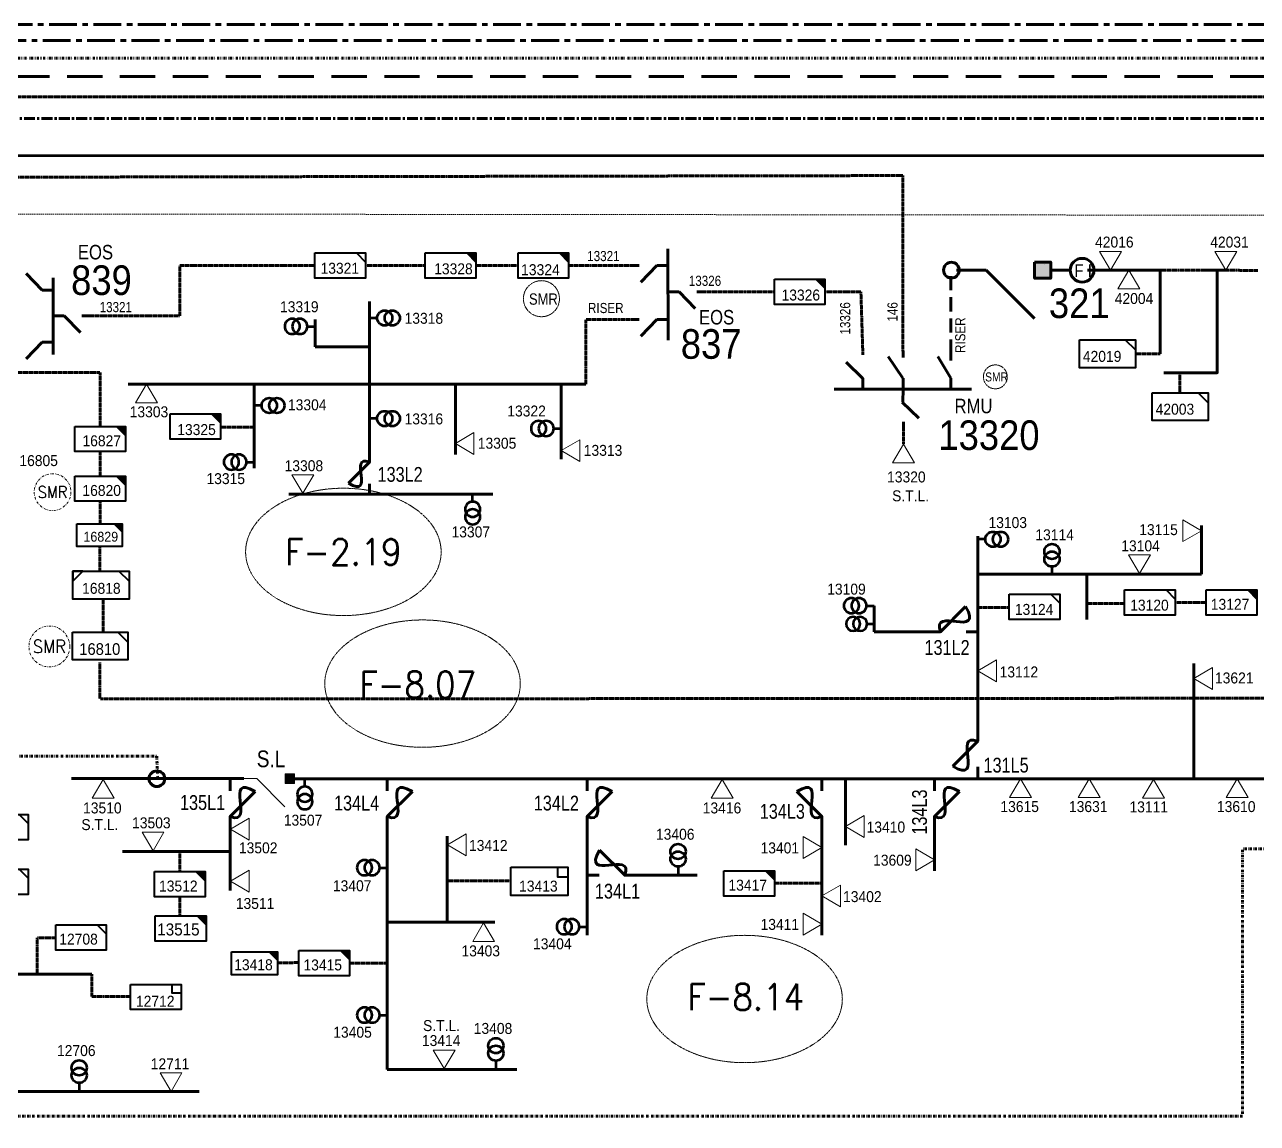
# Model space of a CAD drawing. Header units: metres. Extents: x 65984 to 144644, y -19036 to 23726.
# Drawn here: x 116215.8 to 116632.2, y 22020.5 to 22391.5 of the extents above; entities that cross this region are included whole.
import ezdxf
from ezdxf.enums import TextEntityAlignment as Align

# ---------------------------------------------------------------- set-up
doc = ezdxf.new("R2010")
doc.units = ezdxf.units.M
doc.header["$MEASUREMENT"] = 0
for name, pattern in [('( Center )', [2, 1.25, -0.25, 0.25, -0.25]), ('DGN Style 1', [0.6, 0, -0.6]), ('DGN Style 2', [0.023128, 0, -0.023128]), ('DGN Style 3', [0.013877, 0, -0.013877]), ('DGN Style 4', [1.6, 0.8, -0.4, 0, -0.4]), ('DGN Style 6', [1.9, 0.7, -0.4, 0, -0.4, 0, -0.4]), ('HIDDEN2', [2381.25, 1587.5, -793.75])]:
    doc.linetypes.add(name, pattern=pattern)
doc.layers.get('0').update_dxf_attribs({"color": 95, "lineweight": 40})
for name, color, linetype, lineweight in [('ABS', 7, 'Continuous', 40), ('ABS NUMBER', 112, 'Continuous', 30), ('d_eos', 111, 'Continuous', 40), ('d_eos no', 121, 'Continuous', 40), ('d_fco', 5, 'Continuous', 40), ('d_fco text', 95, 'Continuous', 40), ('d_grid line', 7, 'DGN Style 1', 0), ('d_oh branch', 94, 'Continuous', 40), ('d_switch', 95, 'Continuous', 40), ('d_tf', 1, 'Continuous', 40), ('d_tf no', 6, 'Continuous', 40), ('d_tf_200', 1, 'Continuous', 40), ('d_ug cable', 95, 'Continuous', 40), ('d_ug main line', 95, 'Continuous', 40), ('d_unit sub', 7, 'Continuous', 40), ('EARTH FAULT INDICATOR', 95, 'Continuous', 40), ('FDR  1  16', 234, 'Continuous', 40), ('fedr no', 95, 'Continuous', 40), ('Level 37', 7, 'Continuous', 0), ('O H MAIN FEEDER', 4, 'Continuous', 100)]:
    doc.layers.add(name, color=color, linetype=linetype, lineweight=lineweight)
doc.styles.add('Style-Andalus', font='andlso.ttf')
doc.styles.add('Style-Arial', font='arial.ttf')
doc.styles.add('Style-ENGINEERING', font='ENGINEERING.shx')
doc.styles.add('Style-msdefault', font='msdefault.shx')
doc.styles.add('Style-simplex', font='simplex.shx')
doc.styles.add('Style-STANDARD', font='STANDARD.shx')

# ---------------------------------------------------------------- blocks, each defined once
blk = doc.blocks.new('TF_8')
at = {"color": 0, "linetype": 'ByBlock', "lineweight": -2}
blk.add_line((6.3, 4.95), (9.9, 1.35), dxfattribs=at)
blk.add_3dface([(-10.1, 4.95), (9.9, 4.95), (9.9, -5.05), (-10.1, -5.05)], dxfattribs=at)
blk = doc.blocks.new('TF3')
at = {"color": 0, "linetype": 'ByBlock', "lineweight": -2}
for p, q in [((11.3, 9), (18.3, 9)), ((18.3, 9), (18.3, 2))]:
    blk.add_line(p, q, dxfattribs=at)
at = {"color": 0, "linetype": 'ByBlock', "lineweight": -2, "flags": 128}
blk.add_lwpolyline([(18.3, 2), (11.3, 2), (11.3, 9)], dxfattribs=at)
at = {"color": 0, "linetype": 'ByBlock', "lineweight": -2}
blk.add_3dface([(-21.7, 9), (18.3, 9), (18.3, -11), (-21.7, -11)], dxfattribs=at)
blk = doc.blocks.new('TFU_9')
at = {"layer": 'd_tf_200', "color": 1, "linetype": 'Continuous', "lineweight": 53}
blk.add_line((0, 10), (0, 0), dxfattribs=at)
for centre in [(0, 30), (0, 20)]:
    blk.add_circle(centre, 10, dxfattribs=at)
blk = doc.blocks.new('ABS2_1_1')
at = {"color": 0, "linetype": 'ByBlock', "lineweight": -2, "ltscale": 500}
for q in [(-29900, 43500), (0, 0)]:
    blk.add_line((0, 13600), q, dxfattribs=at)
at = {"color": 0, "linetype": 'ByBlock', "lineweight": -2, "ltscale": 500, "flags": 128}
for points in [[(5000, 43600), (-5000, 43600), (-5000, 53600), (5000, 53600)], [(3791, 49653), (3791, 49653), (3791, 49653)]]:
    blk.add_lwpolyline(points, close=True, dxfattribs=at)
at = {"color": 0, "linetype": 'ByBlock', "lineweight": -2, "ltscale": 500}
for points in [[(5000, 43600), (-5000, 43600), (5000, 53600), (-5000, 53600)], [(3791, 49653), (3791, 49653), (3791, 49653)]]:
    blk.add_solid(points, dxfattribs=at)
blk = doc.blocks.new('TFU_66')
at = {"layer": 'd_tf_200', "color": 80, "linetype": 'Continuous', "lineweight": 53}
blk.add_line((0, 10), (0, 0), dxfattribs=at)
for centre in [(0, 30), (0, 20)]:
    blk.add_circle(centre, 10, dxfattribs=at)
blk = doc.blocks.new('FUSE01')
at = {"color": 0, "linetype": 'ByBlock', "lineweight": -2}
blk.add_line((0, -17.15), (0, -22.55), dxfattribs=at)
at = {"color": 0, "linetype": 'ByBlock', "lineweight": -2, "flags": 128}
blk.add_lwpolyline([(0, 0.05), (0, -5.75), (-11.2, -16.95)], dxfattribs=at)
at = {"color": 0, "linetype": 'ByBlock', "lineweight": -2}
blk.add_open_spline([(-11.2, -16.95), (3.4, -25.35), (-11.6, -1.35), (0, -5.75)], degree=3, dxfattribs=at)
blk = doc.blocks.new('*U906')
at = {"layer": 'EARTH FAULT INDICATOR', "color": 2, "linetype": 'Continuous', "lineweight": 100}
blk.add_circle((0.02, 0.13), 4, dxfattribs=at)
at = {"layer": 'EARTH FAULT INDICATOR', "color": 2, "lineweight": 140, "style": 'Style-Andalus', "width": 0.9}
blk.add_text('F I', height=4.234, dxfattribs=at).set_placement((-2.61, 2.11), align=Align.TOP_LEFT)
blk = doc.blocks.new('exist.us-1000kva')
at = {"color": 0, "linetype": 'ByBlock', "lineweight": -2, "flags": 128}
blk.add_lwpolyline([(39.99, 12.92), (32.8, 20), (40, 20)], close=True, dxfattribs=at)
at = {"color": 0, "linetype": 'ByBlock', "lineweight": -2, "extrusion": (0, 0, -1)}
blk.add_solid([(-39.99, 12.92), (-32.8, 20), (-40, 20)], dxfattribs=at)
at = {"color": 0, "linetype": 'ByBlock', "lineweight": -2, "xscale": 2, "yscale": 2}
blk.add_blockref('TF_8', (20.2, 10.1), dxfattribs=at)
blk = doc.blocks.new('TFU_4')
at = {"layer": 'd_tf_200', "color": 140, "linetype": 'Continuous', "lineweight": 53}
blk.add_line((0, 10), (0, 0), dxfattribs=at)
for centre in [(0, 30), (0, 20)]:
    blk.add_circle(centre, 10, dxfattribs=at)
blk = doc.blocks.new('TRA1_368')
at = {"layer": 'd_tf', "color": 1, "linetype": 'Continuous', "lineweight": 0, "ltscale": 0.000215867, "flags": 128}
blk.add_lwpolyline([(10, -17), (0, 0), (-10, -17)], close=True, dxfattribs=at)
blk = doc.blocks.new('TRA1_367')
at = {"layer": 'd_tf', "color": 1, "linetype": 'Continuous', "lineweight": 0, "ltscale": 0.000215867, "xscale": 1.000046566207833, "yscale": 1.000046566207833, "zscale": 1.000046566207833, "rotation": 180}
blk.add_blockref('TRA1_368', (0, 0), dxfattribs=at)
blk = doc.blocks.new('TRA1_9')
at = {"layer": 'd_tf', "color": 80, "linetype": 'Continuous', "lineweight": 0, "ltscale": 0.000215867, "flags": 128}
blk.add_lwpolyline([(10.1, -17), (0.1, 0), (-9.9, -17)], close=True, dxfattribs=at)
blk = doc.blocks.new('TRA1_8')
at = {"layer": 'd_tf', "color": 80, "linetype": 'Continuous', "lineweight": 0, "ltscale": 0.000215867, "xscale": 1.000046566207833, "yscale": 1.000046566207833, "zscale": 1.000046566207833, "rotation": 180}
blk.add_blockref('TRA1_9', (0, 0), dxfattribs=at)
blk = doc.blocks.new('TRA1_423')
at = {"layer": 'd_tf', "color": 80, "linetype": 'Continuous', "lineweight": 0, "ltscale": 0.000215867, "flags": 128}
blk.add_lwpolyline([(10.1, -17), (0.1, 0), (-9.9, -17)], close=True, dxfattribs=at)
blk = doc.blocks.new('TRA1_422')
at = {"layer": 'd_tf', "color": 80, "linetype": 'Continuous', "lineweight": 0, "ltscale": 0.000215867, "xscale": 1.000046566207833, "yscale": 1.000046566207833, "zscale": 1.000046566207833, "rotation": 180}
blk.add_blockref('TRA1_423', (0, 0), dxfattribs=at)
blk = doc.blocks.new('*U1935')
at = {"layer": 'd_unit sub', "color": 80, "linetype": 'Continuous', "lineweight": 40, "flags": 128}
blk.add_lwpolyline([(20.01, 9.99), (20.01, 2.81), (12.81, 9.99)], close=True, dxfattribs=at)
at = {"layer": 'd_unit sub', "color": 80, "linetype": 'Continuous', "lineweight": 40, "xscale": 2, "yscale": 2, "zscale": 0.9051486841129174, "rotation": 359.9999999999999}
blk.add_blockref('TF_8', (0.21, 0.09), dxfattribs=at)
blk = doc.blocks.new('TRA1_668')
at = {"layer": 'd_tf', "color": 3, "linetype": 'Continuous', "lineweight": 0, "ltscale": 0.000215867, "flags": 128}
blk.add_lwpolyline([(10.1, -17), (0.1, 0), (-9.9, -17)], close=True, dxfattribs=at)
blk = doc.blocks.new('TRA1_667')
at = {"layer": 'd_tf', "color": 3, "linetype": 'Continuous', "lineweight": 0, "ltscale": 0.000215867, "xscale": 1.000046566207833, "yscale": 1.000046566207833, "zscale": 1.000046566207833, "rotation": 180}
blk.add_blockref('TRA1_668', (0, 0), dxfattribs=at)
blk = doc.blocks.new('*U2345')
at = {"layer": 'd_unit sub', "color": 251, "linetype": 'Continuous', "lineweight": 40, "flags": 128}
for points in [[(-9.48, 1.38), (-6.07, 4.73), (-9.48, 4.73)], [(9.49, 1.32), (6.02, 4.73), (9.5, 4.73)]]:
    blk.add_lwpolyline(points, close=True, dxfattribs=at)
at = {"layer": 'd_unit sub', "color": 251, "linetype": 'Continuous', "lineweight": 40, "xscale": 0.94866334575076, "yscale": 0.94866334575076, "zscale": 0.4267622666565712, "rotation": 359.9999999999999}
blk.add_blockref('TF_8', (0.1, 0.04), dxfattribs=at)
blk = doc.blocks.new('TRA1_5')
at = {"layer": 'd_tf', "color": 140, "linetype": 'Continuous', "lineweight": 0, "ltscale": 0.000215867, "flags": 128}
blk.add_lwpolyline([(10.1, -17), (0.1, 0), (-9.9, -17)], close=True, dxfattribs=at)
blk = doc.blocks.new('TRA1_4')
at = {"layer": 'd_tf', "color": 140, "linetype": 'Continuous', "lineweight": 0, "ltscale": 0.000215867, "xscale": 1.000046566207833, "yscale": 1.000046566207833, "zscale": 1.000046566207833, "rotation": 180}
blk.add_blockref('TRA1_5', (0, 0), dxfattribs=at)
blk = doc.blocks.new('TRA1_1023')
at = {"layer": 'd_tf', "color": 140, "linetype": 'Continuous', "lineweight": 0, "ltscale": 0.000215867, "flags": 128}
blk.add_lwpolyline([(10.1, -17), (0.1, 0), (-9.9, -17)], close=True, dxfattribs=at)
blk = doc.blocks.new('TRA1_1022')
at = {"layer": 'd_tf', "color": 140, "linetype": 'Continuous', "lineweight": 0, "ltscale": 0.000215867, "xscale": 1.000046566207833, "yscale": 1.000046566207833, "zscale": 1.000046566207833, "rotation": 180}
blk.add_blockref('TRA1_1023', (0, 0), dxfattribs=at)

msp = doc.modelspace()

# ---------------------------------------------------------------- linework, layer by layer
at = {"layer": 'd_eos', "color": 7, "linetype": 'Continuous', "lineweight": 211, "ltscale": 0.54966}
for p, q in [((116433.15, 22315.88), (116433.16, 22284.96)), ((116423.46, 22310.17), (116421.2, 22310.17)), ((116429.43, 22310.17), (116423.98, 22304.55)), ((116433.15, 22310.17), (116429.43, 22310.17)), ((116221.78, 22301.87), (116216.33, 22307.48)), ((116225.51, 22306.05), (116225.51, 22280.14)), ((116225.51, 22301.87), (116221.78, 22301.87)), ((116433.15, 22301.32), (116436.88, 22301.32)), ((116436.88, 22301.32), (116442.33, 22295.7)), ((116442.85, 22301.32), (116445.11, 22301.32)), ((116225.51, 22293.17), (116229.24, 22293.17)), ((116229.24, 22293.17), (116234.69, 22287.55)), ((116235.21, 22293.17), (116237.47, 22293.17)), ((116423.46, 22291.96), (116421.2, 22291.96)), ((116429.43, 22291.96), (116423.98, 22286.34)), ((116433.15, 22291.96), (116429.43, 22291.96)), ((116221.78, 22284.27), (116216.33, 22278.66)), ((116225.51, 22284.27), (116221.78, 22284.27)), ((116512.56, 22279.13), (116512.56, 22281.4)), ((116528.68, 22278.14), (116528.68, 22280.4)), ((116512.65, 22257.37), (116512.65, 22255.1))]:
    msp.add_line(p, q, dxfattribs=at)
at = {"layer": 'd_eos', "color": 2, "linetype": 'Continuous', "lineweight": 211, "ltscale": 0.54966}
for p, q in [((116498.97, 22272.07), (116493.35, 22277.52)), ((116512.46, 22272.19), (116507.56, 22279.52)), ((116528.68, 22272.17), (116524.25, 22279.5)), ((116498.98, 22268.44), (116498.98, 22272.11)), ((116512.55, 22268.45), (116512.55, 22272.11)), ((116528.68, 22268.44), (116528.68, 22272.17)), ((116489.31, 22268.44), (116535.67, 22268.44)), ((116512.55, 22268.44), (116512.5, 22264.17)), ((116512.25, 22264.09), (116517.86, 22258.65))]:
    msp.add_line(p, q, dxfattribs=at)
at = {"layer": 'd_grid line', "color": 7, "linetype": 'DGN Style 1', "lineweight": 0}
msp.add_line((115806.33, 22327.98), (121692.49, 22322.37), dxfattribs=at)
at = {"layer": 'd_oh branch', "color": 80, "linetype": 'Continuous', "lineweight": 100}
for p, q in [((116332.34, 22246.14), (116332.34, 22298.08)), ((116313.92, 22282.69), (116313.92, 22291.95)), ((116313.92, 22282.69), (116332.34, 22282.69)), ((116250.84, 22270.16), (116405.35, 22270.16)), ((116293.36, 22270.16), (116293.36, 22241.74)), ((116361.32, 22270.16), (116361.32, 22246.38)), ((116397.12, 22270.16), (116397.12, 22244.84)), ((116305.09, 22233), (116373.95, 22233))]:
    msp.add_line(p, q, dxfattribs=at)
at = {"layer": 'd_oh branch', "color": 140, "linetype": 'Continuous', "lineweight": 100}
for p, q in [((116613.34, 22205.94), (116613.34, 22222.36)), ((116537.8, 22153.8), (116537.8, 22218.83)), ((116537.8, 22205.94), (116613.34, 22205.94)), ((116574.63, 22190.63), (116574.63, 22205.94)), ((116502.79, 22186.54), (116502.79, 22195.32)), ((116522.54, 22186.54), (116502.79, 22186.54)), ((116610.74, 22175.81), (116610.74, 22136.84)), ((116493.07, 22114.42), (116493.07, 22136.84)), ((116285.25, 22099.16), (116285.25, 22123)), ((116338.32, 22038.71), (116338.32, 22123)), ((116405.8, 22084.1), (116405.8, 22123)), ((116485.12, 22084.1), (116485.12, 22123)), ((116523.15, 22105.77), (116523.15, 22123)), ((116358.58, 22088.48), (116358.58, 22117.47)), ((116248.88, 22112.27), (116285.25, 22112.27)), ((116421.18, 22104.3), (116442.95, 22104.3)), ((116338.32, 22088.48), (116374.68, 22088.48)), ((116338.32, 22038.71), (116382.13, 22038.71))]:
    msp.add_line(p, q, dxfattribs=at)
at = {"layer": 'd_oh branch', "color": 1, "linetype": 'Continuous', "lineweight": 100}
for p, q in [((116238.54, 22070.85), (116190.93, 22070.85)), ((116274.74, 22031.23), (116119.47, 22031.23))]:
    msp.add_line(p, q, dxfattribs=at)
at = {"layer": 'd_oh branch', "color": 80, "linetype": 'Continuous', "lineweight": 100, "flags": 128}
for points in [[(116599.43, 22308.62), (116599.43, 22280.35)], [(116618.68, 22308.62), (116618.68, 22273.97), (116600.68, 22273.97)]]:
    msp.add_lwpolyline(points, dxfattribs=at)
at = {"layer": 'd_ug cable', "color": 80, "linetype": 'HIDDEN2', "lineweight": 158, "ltscale": 0.003}
msp.add_line((116528.68, 22280.4), (116528.68, 22308.11), dxfattribs=at)
at = {"layer": 'd_ug cable', "color": 80, "linetype": 'DGN Style 3', "lineweight": 100}
for p, q in [((116614.98, 22308.62), (116600.85, 22308.62)), ((116632.37, 22308.49), (116622.08, 22308.62)), ((116445.11, 22301.32), (116469.08, 22301.32)), ((116606.03, 22267.23), (116606.03, 22273.97))]:
    msp.add_line(p, q, dxfattribs=at)
at = {"layer": 'd_ug cable', "color": 3, "linetype": 'DGN Style 3', "lineweight": 100}
msp.add_line((116512.65, 22255.1), (116512.65, 22249.84), dxfattribs=at)
at = {"layer": 'd_ug cable', "color": 251, "linetype": 'DGN Style 3', "lineweight": 100}
for p, q in [((116241.35, 22247.28), (116241.35, 22239.1)), ((116241.35, 22230.56), (116241.35, 22223.04)), ((116241.2, 22207.27), (116241.2, 22215.42)), ((116242.33, 22197.45), (116242.33, 22186.34))]:
    msp.add_line(p, q, dxfattribs=at)
at = {"layer": 'd_ug cable', "color": 140, "linetype": 'DGN Style 3', "lineweight": 100}
for p, q in [((116604.46, 22196.38), (116614.97, 22196.38)), ((116268.25, 22112.27), (116268.25, 22105.45)), ((116380.06, 22102.44), (116358.58, 22102.44)), ((116268.27, 22096.81), (116268.27, 22090.68)), ((116308.5, 22074.8), (116301.41, 22074.65))]:
    msp.add_line(p, q, dxfattribs=at)
at = {"layer": 'd_ug cable', "color": 206, "linetype": 'DGN Style 3', "lineweight": 100, "flags": 128}
msp.add_lwpolyline([(116176.39, 20628.22), (116176.39, 20750.68), (116176.22, 20750.68), (116176.22, 20751.88), (115709.1, 20751.88), (115709.1, 20898.3), (115443.65, 20898.3), (115443.65, 22367.11), (125153.08, 22367.11), (125153.08, 21679.5), (125516.2, 21679.5), (125516.2, 21661.2)], dxfattribs=at)
at = {"layer": 'd_ug cable', "color": 80, "linetype": 'DGN Style 3', "lineweight": 140, "flags": 128}
msp.add_lwpolyline([(116512.44, 22340.57), (115591.01, 22338.89)], dxfattribs=at)
at = {"layer": 'd_ug cable', "color": 80, "linetype": 'DGN Style 3', "lineweight": 100, "flags": 128}
for points in [[(116512.44, 22340.57), (116512.44, 22281.12)], [(116237.47, 22293.17), (116268.23, 22293.17), (116268.23, 22310.17), (116313.91, 22310.17)], [(116330.98, 22310.17), (116351.15, 22310.17)], [(116368.22, 22310.17), (116382.51, 22310.17)], [(116399.58, 22310.17), (116421.95, 22310.17)], [(116498.98, 22279.99), (116498.31, 22301.32), (116486.15, 22301.32)], [(116599.43, 22280.35), (116591.01, 22280.35)], [(116293.36, 22255.59), (116282.01, 22255.59)]]:
    msp.add_lwpolyline(points, dxfattribs=at)
at = {"layer": 'd_ug cable', "color": 80, "linetype": 'DGN Style 3', "lineweight": 106, "flags": 128}
msp.add_lwpolyline([(116405.35, 22270.16), (116405.35, 22291.96), (116423.3, 22291.96)], dxfattribs=at)
at = {"layer": 'd_ug cable', "color": 251, "linetype": 'DGN Style 3', "lineweight": 100, "flags": 128}
msp.add_lwpolyline([(116116.21, 22266.08), (116116.21, 22274.11), (116241.37, 22274.11), (116241.37, 22255.87)], dxfattribs=at)
at = {"layer": 'd_ug cable', "color": 251, "linetype": 'DGN Style 2', "lineweight": 100, "flags": 128}
msp.add_lwpolyline([(116241.23, 22176.13), (116241.24, 22163.81), (116808.44, 22164.17), (116808.44, 22248.19), (117195.69, 22248.19), (117195.59, 22150.62)], dxfattribs=at)
at = {"layer": 'd_ug cable', "color": 30, "linetype": 'DGN Style 4', "lineweight": 100, "flags": 128}
msp.add_lwpolyline([(116079.49, 22030.19), (116079.49, 22022.87), (116627.23, 22022.87), (116627.23, 22113.15), (117025.28, 22113.15), (117025.28, 22244.73), (117231.91, 22244.73), (117231.91, 22150.62)], dxfattribs=at)
at = {"layer": 'd_ug cable', "color": 140, "linetype": 'DGN Style 3', "lineweight": 100, "flags": 128}
for points in [[(116548.43, 22194.68), (116537.8, 22194.68)], [(116587.39, 22196.1), (116574.63, 22196.1)], [(116469.27, 22101.57), (116485.12, 22101.57)], [(116325.72, 22074.63), (116338.42, 22074.63)]]:
    msp.add_lwpolyline(points, dxfattribs=at)
at = {"layer": 'd_ug cable', "color": 140, "linetype": 'DGN Style 4', "lineweight": 140, "flags": 128}
msp.add_lwpolyline([(116260.8, 22136.95), (116260.44, 22144.46), (115913.15, 22144.46), (115913.15, 22156.73), (115852.24, 22156.73)], dxfattribs=at)
at = {"layer": 'd_ug cable', "color": 1, "linetype": 'DGN Style 3', "lineweight": 100, "flags": 128}
for points in [[(116220.02, 22070.85), (116220.02, 22083.09), (116226.32, 22083.09)], [(116238.54, 22070.85), (116238.54, 22063.28), (116251.75, 22063.28)]]:
    msp.add_lwpolyline(points, dxfattribs=at)
at = {"layer": 'd_ug cable', "color": 2, "linetype": 'DGN Style 3', "lineweight": 13}
for centre, radius in [((116390.4, 22298.99), 6.09), ((116543.72, 22272.59), 4.04)]:
    msp.add_circle(centre, radius, dxfattribs=at)
at = {"layer": 'd_ug cable', "color": 2, "linetype": 'DGN Style 4', "lineweight": 13}
for centre, radius in [((116225.28, 22233.67), 6.21), ((116224.2, 22181.54), 6.9)]:
    msp.add_circle(centre, radius, dxfattribs=at)
at = {"layer": 'd_ug main line', "color": 36, "linetype": 'HIDDEN2', "lineweight": 70, "ltscale": 0.0075}
msp.add_lwpolyline([(125386.09, 22374.01), (115436.35, 22374.01), (115436.35, 20892.06), (115702.37, 20892.06), (115702.37, 20746.44), (116184.6, 20746.44), (116184.6, 20578.3), (116242, 20578.3), (116242, 20553.61)], dxfattribs=at)
at = {"layer": 'd_ug main line', "color": 174, "linetype": '( Center )', "lineweight": 140, "ltscale": 2.94, "flags": 128}
msp.add_lwpolyline([(125145.17, 22359.87), (115450.76, 22359.87), (115450.76, 20910.03), (116755.35, 20910.03), (116755.35, 20829.41)], dxfattribs=at)
at = {"layer": 'FDR  1  16', "color": 30, "linetype": '( Center )', "lineweight": 106, "ltscale": 7.500037, "flags": 128}
msp.add_lwpolyline([(114989.91, 20379.15), (114989.91, 20383.49), (114490.69, 20383.49), (114490.69, 22391.54), (122508.29, 22391.54), (122508.29, 22028.88)], dxfattribs=at)
at = {"layer": 'FDR  1  16', "color": 1, "linetype": '( Center )', "lineweight": 70, "ltscale": 7.500037, "flags": 128}
msp.add_lwpolyline([(115013.01, 20327.78), (115013.01, 20397.59), (114501.68, 20397.59), (114501.68, 22386.17), (125172.75, 22386.17), (125172.75, 21502.07), (125488.92, 21502.07)], dxfattribs=at)
at = {"layer": 'FDR  1  16', "color": 30, "linetype": 'DGN Style 6', "lineweight": 70, "flags": 128}
msp.add_lwpolyline([(125349.75, 21236.28), (125349.75, 21221.49), (125166.12, 21221.49), (125166.12, 22380.22), (114512.89, 22380.22), (114512.89, 20408.44), (115057.63, 20408.44), (115057.63, 20185.04)], dxfattribs=at)
at = {"layer": 'fedr no', "color": 82, "linetype": 'DGN Style 3', "lineweight": 13, "true_color": 0x1dc70e}
for centre in [(116323.5, 22213.48), (116350.24, 22169), (116459.02, 22062.49)]:
    msp.add_ellipse(centre, major_axis=(33.02, 0), ratio=0.651175, dxfattribs=at)
at = {"layer": 'O H MAIN FEEDER', "color": 80, "lineweight": 211, "ltscale": 30}
for p, q in [((116534.56, 22308.62), (116530.57, 22308.62)), ((116569.02, 22308.62), (116562.43, 22308.62)), ((116600.85, 22308.62), (116574.83, 22308.62)), ((116622.08, 22308.62), (116614.98, 22308.62))]:
    msp.add_line(p, q, dxfattribs=at)
at = {"layer": 'O H MAIN FEEDER', "color": 140, "lineweight": 211, "ltscale": 30}
for p, q in [((116289.89, 22136.91), (116231.72, 22136.99)), ((116632.06, 22136.84), (116306.78, 22136.84))]:
    msp.add_line(p, q, dxfattribs=at)
at = {"layer": 'O H MAIN FEEDER', "color": 80, "lineweight": 211, "ltscale": 30, "flags": 128}
msp.add_lwpolyline([(117305.58, 22308.62), (117331.17, 22308.62), (117331.17, 22347.22), (113698.36, 22347.3)], dxfattribs=at)
at = {"layer": 'O H MAIN FEEDER', "color": 80, "lineweight": 211, "ltscale": 0.488306}
msp.add_circle((116528.88, 22308.62), 2.66, dxfattribs=at)
at = {"layer": 'O H MAIN FEEDER', "color": 140, "lineweight": 211, "ltscale": 0.488306}
msp.add_circle((116260.52, 22136.88), 2.66, dxfattribs=at)

# ---------------------------------------------------------------- block references
at = {"layer": 'ABS', "color": 7, "linetype": 'Continuous', "lineweight": 211, "ltscale": 0.812883, "xscale": 0.0005446322480400587, "yscale": -0.0005446322480400591, "zscale": 0.000360672857092237, "rotation": 90.00000000000031}
for p in [(116533.24, 22308.62), (116630.69, 22136.84)]:
    msp.add_blockref('ABS2_1_1', p, dxfattribs=at)
at = {"layer": 'ABS', "color": 7, "linetype": 'Continuous', "lineweight": 13, "ltscale": 0.615577, "xscale": 0.0003191077565242971, "yscale": -0.0003191077565242973, "zscale": 0.0003967401428014607, "rotation": 90.00000000000031}
msp.add_blockref('ABS2_1_1', (116289.89, 22136.91), dxfattribs=at)
at = {"layer": 'd_fco', "color": 80, "linetype": 'Continuous', "lineweight": 100, "xscale": 0.6384913553570184, "yscale": 0.6384913553570184, "zscale": 0.1205302691593963, "rotation": 359.9997716821658}
msp.add_blockref('FUSE01', (116332.34, 22247.47), dxfattribs=at)
at = {"layer": 'd_fco', "color": 140, "linetype": 'Continuous', "lineweight": 100, "zscale": 0.1205302691593963}
for p, xscale, yscale, rotation in [((116520.84, 22186.54), 0.7575801333709902, -0.7575801333709908, 270.000228319361), ((116537.8, 22153.92), 0.7575801333709901, 0.7575801333709901, 359.9997716821658), ((116285.25, 22119.75), 0.7575801333709902, 0.7575801333709902, 179.9998947561672), ((116338.32, 22119.75), 0.7575801333709902, 0.7575801333709902, 179.9998947561672), ((116405.8, 22119.75), 0.7575801333709902, 0.7575801333709902, 179.9998947561672), ((116485.12, 22119.75), 0.7575801333709901, -0.7575801333709908, 0.0002283178341853614), ((116523.15, 22119.75), 0.75758013337099, 0.75758013337099, 179.9998947555364), ((116422.88, 22104.3), 0.7575801333709902, 0.7575801333709902, 269.9998947561672)]:
    msp.add_blockref('FUSE01', p, dxfattribs=dict(at, xscale=xscale, yscale=yscale, rotation=rotation))
at = {"layer": 'd_tf', "color": 80, "linetype": 'Continuous', "lineweight": 0, "ltscale": 0.000215867, "extrusion": (0, 0, -1)}
for name, p, xscale, yscale, zscale, rotation in [('TRA1_422', (-116582.61, 22308.62), 0.3700000000000001, 0.3700000000000001, 0.3700000000000001, 359.9998570152295), ('TRA1_422', (-116621.5, 22308.62), 0.3700000000000001, 0.3700000000000001, 0.3700000000000001, 359.9998570152295), ('TRA1_8', (-116361.32, 22250.12), 0.37, 0.37, 0.37, 90.0002461518961), ('TRA1_8', (-116397.12, 22247.71), 0.37, 0.37, 0.37, 90.0002461518961), ('TRA1_8', (-116309.8, 22233.26), 0.37, 0.37, 0.37, 359.9998173764003)]:
    msp.add_blockref(name, p, dxfattribs=dict(at, xscale=xscale, yscale=yscale, zscale=zscale, rotation=rotation))
at = {"layer": 'd_tf', "color": 80, "linetype": 'Continuous', "lineweight": 0, "ltscale": 0.000215867}
for name, p, xscale, yscale, zscale, rotation in [('TRA1_422', (116588.75, 22308.61), 0.3700000000000001, 0.3700000000000001, 0.3700000000000001, 179.9998570152295), ('TRA1_8', (116256.97, 22270.15), 0.37, 0.37, 0.37, 179.9998173764003)]:
    msp.add_blockref(name, p, dxfattribs=dict(at, xscale=xscale, yscale=yscale, zscale=zscale, rotation=rotation))
at = {"layer": 'd_tf', "color": 3, "linetype": 'Continuous', "lineweight": 0, "ltscale": 0.000215867, "xscale": 0.3700000000000001, "yscale": 0.3700000000000001, "zscale": 0.3700000000000001, "rotation": 179.9998570152295}
msp.add_blockref('TRA1_667', (116512.63, 22249.83), dxfattribs=at)
at = {"layer": 'd_tf', "color": 140, "linetype": 'Continuous', "lineweight": 0, "ltscale": 0.000215867}
for name, p, xscale, yscale, zscale, rotation in [('TRA1_4', (116613.34, 22220.68), 0.37, 0.37, 0.37, 90.00043732080188), ('TRA1_4', (116242.32, 22136.58), 0.37, 0.37, 0.37, 179.9998173764003), ('TRA1_4', (116451.38, 22136.58), 0.37, 0.37, 0.37, 179.9998173764003), ('TRA1_1022', (116597.08, 22136.58), 0.3700000000000001, 0.3700000000000001, 0.3700000000000001, 179.9998805858008), ('TRA1_4', (116285.36, 22119.78), 0.37, 0.37, 0.37, 270), ('TRA1_4', (116493.07, 22120.74), 0.37, 0.37, 0.37, 270.0001230743661), ('TRA1_4', (116259.24, 22112.53), 0.37, 0.37, 0.37, 359.9999999999999), ('TRA1_4', (116358.69, 22114.5), 0.37, 0.37, 0.37, 270), ('TRA1_4', (116285.36, 22102.23), 0.37, 0.37, 0.37, 270), ('TRA1_4', (116485.12, 22097.24), 0.37, 0.37, 0.37, 270.0001230743661), ('TRA1_4', (116357.55, 22038.97), 0.37, 0.37, 0.37, 359.9999999999999)]:
    msp.add_blockref(name, p, dxfattribs=dict(at, xscale=xscale, yscale=yscale, zscale=zscale, rotation=rotation))
at = {"layer": 'd_tf', "color": 140, "linetype": 'Continuous', "lineweight": 0, "ltscale": 0.000215867, "extrusion": (0, 0, -1), "xscale": 0.37, "yscale": 0.37, "zscale": 0.37}
for p, rotation in [((-116592.41, 22206.2), 359.9998173764003), ((-116537.8, 22173.38), 90.00024615194303), ((-116610.74, 22170.73), 90.00012307436616), ((-116552.29, 22136.83), 180), ((-116575.45, 22136.83), 179.9999999998771), ((-116625.44, 22136.83), 180), ((-116485.12, 22113.63), 270), ((-116523.15, 22109.48), 270), ((-116485.12, 22087.76), 270), ((-116370.91, 22088.22), 180)]:
    msp.add_blockref('TRA1_4', p, dxfattribs=dict(at, rotation=rotation))
at = {"layer": 'd_tf', "color": 1, "linetype": 'Continuous', "lineweight": 0, "ltscale": 0.000215867, "xscale": 0.37, "yscale": 0.37, "zscale": 0.37, "rotation": 359.9999999999999}
msp.add_blockref('TRA1_367', (116265.29, 22031.24), dxfattribs=at)
at = {"layer": 'd_tf_200', "color": 80, "linetype": 'Continuous', "lineweight": 53, "xscale": 0.2560573599939427, "yscale": 0.2560573599939427, "zscale": 0.2560573599939427}
for p, rotation in [((116332.34, 22292.47), 269.9999967539281), ((116293.36, 22262.93), 269.9998570147347), ((116332.34, 22258.5), 269.9999967539281)]:
    msp.add_blockref('TFU_66', p, dxfattribs=dict(at, rotation=rotation))
at = {"layer": 'd_tf_200', "color": 80, "linetype": 'Continuous', "lineweight": 53, "extrusion": (0, 0, -1), "xscale": 0.2560573599939427, "yscale": 0.2560573599939427, "zscale": 0.2560573599939427}
for p, rotation in [((-116313.92, 22289.64), 269.9998570147347), ((-116397.12, 22255.16), 269.9998537689672), ((-116293.36, 22243.81), 269.9998570147347), ((-116367.17, 22233), 179.9999999999999)]:
    msp.add_blockref('TFU_66', p, dxfattribs=dict(at, rotation=rotation))
at = {"layer": 'd_tf_200', "color": 140, "linetype": 'Continuous', "lineweight": 53, "xscale": 0.2560573599939427, "yscale": 0.2560573599939427, "zscale": 0.2560573599939427}
for p, rotation in [((116537.8, 22217.74), 270.00005088138), ((116562.85, 22205.94), 359.9999999999999), ((116436.56, 22104.64), 359.9999999999999), ((116375.02, 22039.06), 359.9999999999999)]:
    msp.add_blockref('TFU_4', p, dxfattribs=dict(at, rotation=rotation))
at = {"layer": 'd_tf_200', "color": 140, "linetype": 'Continuous', "lineweight": 53, "extrusion": (0, 0, -1)}
for p, xscale, yscale, zscale, rotation in [((-116502.79, 22195.32), 0.2560573599939427, 0.2560573599939427, 0.2560573599939427, 269.9998570147347), ((-116502.79, 22189.17), 0.2377997433078286, 0.2377997433078286, 0.2377997433078286, 269.9998570147347), ((-116310.49, 22136.79), 0.2560573599939427, 0.2560573599939427, 0.2560573599939427, 179.9999999999999), ((-116338.32, 22106.83), 0.256057359993943, 0.256057359993943, 0.256057359993943, 269.9999999999999), ((-116405.8, 22086.9), 0.256057359993943, 0.256057359993943, 0.256057359993943, 269.9999999999999), ((-116338.32, 22057.06), 0.256057359993943, 0.256057359993943, 0.256057359993943, 269.9999999999999)]:
    msp.add_blockref('TFU_4', p, dxfattribs=dict(at, xscale=xscale, yscale=yscale, zscale=zscale, rotation=rotation))
at = {"layer": 'd_tf_200', "color": 1, "linetype": 'Continuous', "lineweight": 53, "xscale": 0.2560573599939427, "yscale": 0.2560573599939427, "zscale": 0.2560573599939427, "rotation": 359.9999999999999}
msp.add_blockref('TFU_9', (116234.25, 22031.58), dxfattribs=at)
at = {"layer": 'd_unit sub', "color": 80, "linetype": 'Continuous', "lineweight": 40, "zscale": 0.4267622666565712}
for name, p, xscale, yscale, rotation in [('TF_8', (116322.53, 22310.21), 0.8535245333131425, 0.8535245333131425, 359.9999999999999), ('exist.us-1000kva', (116351.15, 22305.9), 0.4267622666565712, 0.4267622666565712, 359.9998570150538), ('exist.us-1000kva', (116469.08, 22297.05), 0.4267622666565712, 0.4267622666565712, 359.9998570150538), ('exist.us-1000kva', (116264.97, 22251.6), 0.4267622666565712, 0.4267622666565712, 359.9998570150538)]:
    msp.add_blockref(name, p, dxfattribs=dict(at, xscale=xscale, yscale=yscale, rotation=rotation))
at = {"layer": 'd_unit sub', "color": 2, "linetype": 'Continuous', "lineweight": 40, "zscale": 0.4267622666565712}
for name, p, xscale, yscale, rotation in [('exist.us-1000kva', (116382.51, 22305.9), 0.4267622666565712, 0.4267622666565712, 359.9998570150538), ('exist.us-1000kva', (116232.82, 22230.56), 0.4267622666565712, 0.4267622666565712, 359.9998570150537), ('TF_8', (116241.47, 22181.72), 0.9332374037307096, 0.9332374037307096, 359.9999999999999)]:
    msp.add_blockref(name, p, dxfattribs=dict(at, xscale=xscale, yscale=yscale, rotation=rotation))
at = {"layer": 'd_unit sub', "color": 80, "linetype": 'Continuous', "lineweight": 40, "xscale": 0.4714830548252034, "yscale": 0.4714830548252034, "zscale": 0.4714830548252034}
for p in [(116581.58, 22280.36), (116606.17, 22262.52)]:
    msp.add_blockref('*U1935', p, dxfattribs=at)
at = {"layer": 'd_unit sub', "color": 251, "linetype": 'Continuous', "lineweight": 40, "rotation": 359.9998570150537}
for p, xscale, yscale, zscale in [((116232.84, 22247.33), 0.4267622666565712, 0.4267622666565712, 0.4267622666565712), ((116233.43, 22215.3), 0.3840860399909141, 0.3840860399909141, 0.3840860399909141)]:
    msp.add_blockref('exist.us-1000kva', p, dxfattribs=dict(at, xscale=xscale, yscale=yscale, zscale=zscale))
at = {"layer": 'd_unit sub', "color": 251, "linetype": 'Continuous', "lineweight": 40}
msp.add_blockref('*U2345', (116241.61, 22202.22), dxfattribs=at)
at = {"layer": 'd_unit sub', "color": 140, "linetype": 'Continuous', "lineweight": 40, "rotation": 359.9999999999999}
for name, p, xscale, yscale, zscale in [('TF_8', (116557.05, 22194.99), 0.8535245333131425, 0.8535245333131425, 0.4267622666565712), ('TF_8', (116596.01, 22196.42), 0.8535245333131425, 0.8535245333131425, 0.4267622666565712), ('exist.us-1000kva', (116614.97, 22192.11), 0.4267622666565712, 0.4267622666565712, 0.4267622666565712), ('exist.us-1000kva', (116259.72, 22096.97), 0.4267622666565712, 0.4267622666565712, 0.4267622666565712), ('TF3', (116390.48, 22102.71), 0.4802385556816694, 0.4802385556816694, 0.1300771388769227), ('exist.us-1000kva', (116452.04, 22097.27), 0.4267622666565712, 0.4267622666565712, 0.4267622666565712), ('exist.us-1000kva', (116259.94, 22081.97), 0.4314868804600004, 0.4314868804600004, 0.3840860399909141), ('exist.us-1000kva', (116285.73, 22070.64), 0.3883381924140004, 0.3883381924140004, 0.3456774359918227), ('exist.us-1000kva', (116308.5, 22070.32), 0.4267622666565712, 0.4267622666565712, 0.4267622666565712)]:
    msp.add_blockref(name, p, dxfattribs=dict(at, xscale=xscale, yscale=yscale, zscale=zscale))
at = {"layer": 'd_unit sub', "color": 1, "linetype": 'Continuous', "lineweight": 40, "rotation": 359.9999999999999}
for name, p, xscale, yscale, zscale in [('TF_8', (116208.61, 22120.58), 0.8535245333131425, 0.8535245333131425, 0.4267622666565712), ('TF_8', (116208.61, 22102.09), 0.8535245333131425, 0.8535245333131425, 0.4267622666565712), ('TF_8', (116234.95, 22083.33), 0.8535245333131425, 0.8535245333131425, 0.4267622666565712), ('TF3', (116260.86, 22063.58), 0.4266530155163069, 0.4266530155163069, 0.1300771388769227)]:
    msp.add_blockref(name, p, dxfattribs=dict(at, xscale=xscale, yscale=yscale, zscale=zscale))
at = {"layer": 'EARTH FAULT INDICATOR', "color": 2, "linetype": 'Continuous', "lineweight": 100}
msp.add_blockref('*U906', (116573, 22308.48), dxfattribs=at)

# ---------------------------------------------------------------- texts
at = {"layer": 'ABS NUMBER', "color": 7, "lineweight": 140, "style": 'Style-Arial', "width": 0.88}
msp.add_text('321', height=10, dxfattribs=at).set_placement((116561.81, 22302.44), align=Align.TOP_LEFT)
at = {"layer": 'd_eos no', "color": 7, "linetype": 'Continuous', "lineweight": 140, "style": 'Style-Arial', "width": 0.88}
for s, p in [('839', (116231.54, 22310.24)), ('837', (116437.48, 22288.7))]:
    msp.add_text(s, height=10, dxfattribs=at).set_placement(p, align=Align.TOP_LEFT)
at = {"layer": 'd_eos no', "color": 2, "linetype": 'Continuous', "lineweight": 140, "style": 'Style-Arial', "width": 0.88}
msp.add_text('13320', height=10, dxfattribs=at).set_placement((116524.48, 22257.9), align=Align.TOP_LEFT)
at = {"layer": 'd_fco text', "color": 80, "linetype": 'Continuous', "lineweight": 80, "style": 'Style-msdefault', "width": 0.82}
msp.add_text('133L2', height=5, rotation=359.9661, dxfattribs=at).set_placement((116350.29, 22242.15), align=Align.TOP_RIGHT)
at = {"layer": 'd_fco text', "color": 140, "linetype": 'Continuous', "lineweight": 80, "style": 'Style-msdefault', "width": 0.82}
for s, p in [('131L2', (116535.04, 22178.71)), ('134L3', (116479.39, 22123.36))]:
    msp.add_text(s, height=5, rotation=0.0339, dxfattribs=at).set_placement(p, align=Align.RIGHT)
msp.add_text('131L5', height=5, rotation=359.9661, dxfattribs=at).set_placement((116554.98, 22143.96), align=Align.TOP_RIGHT)
for s, rotation, p in [('135L1', 359.9662, (116268.31, 22126.34)), ('134L4', 359.9662, (116320.34, 22126.15)), ('134L2', 359.9662, (116387.82, 22126.15)), ('134L3', 89.9662, (116520.6, 22118)), ('134L1', 359.9662, (116408.47, 22096.4))]:
    msp.add_text(s, height=5, rotation=rotation, dxfattribs=at).set_placement(p)
at = {"layer": 'd_switch', "color": 194, "linetype": 'Continuous', "lineweight": 30, "style": 'Style-ENGINEERING', "width": 0.857143}
for s, p in [('13321', (116405.86, 22311.68)), ('13326', (116440.18, 22303.32))]:
    msp.add_text(s, height=3.43, dxfattribs=at).set_placement(p)
msp.add_text('13321', height=3.43, dxfattribs=at).set_placement((116252.1, 22297.87), align=Align.TOP_RIGHT)
at = {"layer": 'd_switch', "color": 1, "linetype": 'Continuous', "lineweight": 30, "ltscale": 0.9, "style": 'Style-ENGINEERING', "width": 0.857143}
msp.add_text('SMR', height=3.824, rotation=0.0026, dxfattribs=at).set_placement((116386.19, 22300.78), align=Align.TOP_LEFT)
at = {"layer": 'd_switch', "color": 80, "linetype": 'Continuous', "lineweight": 30, "style": 'Style-ENGINEERING', "width": 0.857143}
msp.add_text('RISER', height=3.43, dxfattribs=at).set_placement((116406.13, 22294.13))
at = {"layer": 'd_switch', "color": 194, "linetype": 'Continuous', "lineweight": 30, "style": 'Style-ENGINEERING', "width": 0.857143}
for s, p in [('13326', (116494.69, 22297.82)), ('13326', (116494.69, 22297.82)), ('146', (116510.7, 22297.82))]:
    msp.add_text(s, height=3.43, rotation=90, dxfattribs=at).set_placement(p, align=Align.RIGHT)
msp.add_text('RISER', height=3.43, rotation=90, dxfattribs=at).set_placement((116530.16, 22280.66), align=Align.TOP_LEFT)
at = {"layer": 'd_switch', "color": 1, "linetype": 'Continuous', "lineweight": 30, "style": 'Style-ENGINEERING', "width": 0.857143}
msp.add_text('SMR', height=3.033, rotation=0.0026, dxfattribs=at).set_placement((116540.28, 22274.08), align=Align.TOP_LEFT)
at = {"layer": 'd_tf no', "color": 80, "linetype": 'Continuous', "lineweight": 40, "style": 'Style-msdefault', "width": 0.945946}
for s, p in [('42016', (116590.42, 22316.26)), ('42031', (116629.32, 22316.26)), ('13319', (116315.12, 22294.42)), ('42004', (116597.07, 22297.2)), ('13304', (116317.8, 22261.3)), ('13303', (116264.34, 22258.94)), ('13315', (116290.28, 22236.37))]:
    msp.add_text(s, height=3.7, dxfattribs=at).set_placement(p, align=Align.RIGHT)
for s, p in [('13321', (116315.79, 22311.12)), ('13318', (116344.18, 22294.22)), ('42019', (116573.28, 22281.36)), ('42003', (116597.87, 22263.52)), ('13316', (116344.18, 22260.24))]:
    msp.add_text(s, height=3.7, dxfattribs=at).set_placement(p, align=Align.TOP_LEFT)
for s, p in [('13328', (116367.19, 22310.93)), ('13326', (116484.52, 22302.08)), ('13325', (116280.41, 22256.63))]:
    msp.add_text(s, height=3.7, rotation=0.0001, dxfattribs=at).set_placement(p, align=Align.TOP_RIGHT)
at = {"layer": 'd_tf no', "color": 2, "linetype": 'Continuous', "lineweight": 40, "style": 'Style-msdefault'}
for s, height, width, p in [('13324', 3.724, 0.947368, (116383.51, 22310.64)), ('16810', 3.943, 0.945946, (116234.29, 22182.64))]:
    msp.add_text(s, height=height, dxfattribs=dict(at, width=width)).set_placement(p, align=Align.TOP_LEFT)
at = {"layer": 'd_tf no', "color": 80, "linetype": 'Continuous', "lineweight": 40, "style": 'Style-msdefault', "width": 0.945946}
for s, p in [('13322', (116391.89, 22262.91)), ('13308', (116316.67, 22244.43))]:
    msp.add_text(s, height=3.7, dxfattribs=at).set_placement(p, align=Align.TOP_RIGHT)
at = {"layer": 'd_tf no', "color": 251, "linetype": 'Continuous', "lineweight": 40, "style": 'Style-msdefault', "width": 0.945946}
for s, height, p in [('16827', 3.7, (116248.39, 22252.85)), ('16829', 3.33, (116247.42, 22220.27)), ('16818', 3.7, (116248.27, 22203.02))]:
    msp.add_text(s, height=height, rotation=0.0001, dxfattribs=at).set_placement(p, align=Align.TOP_RIGHT)
at = {"layer": 'd_tf no', "color": 80, "linetype": 'Continuous', "lineweight": 40, "style": 'Style-msdefault', "width": 0.945946}
for s, p in [('13305', (116368.9, 22248.33)), ('13313', (116404.7, 22245.92)), ('13307', (116360.03, 22218.38))]:
    msp.add_text(s, height=3.7, dxfattribs=at).set_placement(p)
at = {"layer": 'd_tf no', "color": 251, "linetype": 'Continuous', "lineweight": 40, "style": 'Style-msdefault', "width": 0.945946}
msp.add_text('16805', height=3.7, dxfattribs=at).set_placement((116227.08, 22246.16), align=Align.TOP_RIGHT)
at = {"layer": 'd_tf no', "color": 3, "linetype": 'Continuous', "lineweight": 40, "style": 'Style-msdefault', "width": 0.945946}
for s, p in [('13320', (116520.17, 22236.94)), ('S.T.L.', (116521.34, 22230.58))]:
    msp.add_text(s, height=3.7, dxfattribs=at).set_placement(p, align=Align.RIGHT)
at = {"layer": 'd_tf no', "color": 1, "linetype": 'Continuous', "lineweight": 13, "ltscale": 0.9, "style": 'Style-simplex', "width": 0.909091}
msp.add_text('SMR', height=3.957, dxfattribs=at).set_placement((116225.27, 22233.67), align=Align.MIDDLE_CENTER)
at = {"layer": 'd_tf no', "color": 2, "linetype": 'Continuous', "lineweight": 40, "style": 'Style-msdefault', "width": 0.945946}
msp.add_text('16820', height=3.7, rotation=0.0001, dxfattribs=at).set_placement((116248.37, 22236.08), align=Align.TOP_RIGHT)
at = {"layer": 'd_tf no', "color": 140, "linetype": 'Continuous', "lineweight": 40, "style": 'Style-msdefault', "width": 0.945946}
msp.add_text('13103', height=3.7, rotation=0.0002, dxfattribs=at).set_placement((116541.4, 22225.23), align=Align.TOP_LEFT)
for s, p in [('13115', (116605.35, 22219.14)), ('13416', (116457.9, 22125.16))]:
    msp.add_text(s, height=3.7, dxfattribs=at).set_placement(p, align=Align.RIGHT)
for s, height, p in [('13114', 3.7, (116557.24, 22221.1)), ('13120', 3.7, (116589.27, 22197.34)), ('13127', 3.7, (116616.49, 22197.63)), ('13124', 3.7, (116550.31, 22195.91)), ('13510', 3.7, (116235.58, 22128.86)), ('S.T.L.', 3.7, (116235.01, 22123.23)), ('13503', 3.7, (116252.13, 22123.83)), ('13410', 3.7, (116500.24, 22122.4)), ('13406', 3.7, (116429.08, 22119.98)), ('13502', 3.7, (116288.22, 22115.38)), ('13412', 3.7, (116365.94, 22116.19)), ('13512', 3.7, (116261.24, 22102.49)), ('13413', 3.7, (116382.86, 22102.46)), ('13417', 3.7, (116453.57, 22102.79)), ('13402', 3.7, (116492.29, 22098.91)), ('13511', 3.7, (116287.17, 22096.6)), ('13515', 4.065, (116260.64, 22088.01)), ('13418', 3.7, (116286.63, 22075.91)), ('13415', 3.7, (116310.02, 22075.84)), ('S.T.L.', 3.7, (116350.41, 22055.36)), ('13408', 3.7, (116367.54, 22054.4)), ('13414', 3.7, (116350.03, 22050.3))]:
    msp.add_text(s, height=height, dxfattribs=at).set_placement(p, align=Align.TOP_LEFT)
for s, p in [('13104', (116599.28, 22217.37)), ('13109', (116499.94, 22202.75)), ('13401', (116477.43, 22115.36)), ('13609', (116515.45, 22111.22)), ('13411', (116477.43, 22089.53))]:
    msp.add_text(s, height=3.7, dxfattribs=at).set_placement(p, align=Align.TOP_RIGHT)
at = {"layer": 'd_tf no', "color": 1, "linetype": 'Continuous', "lineweight": 13, "style": 'Style-simplex', "width": 0.909091}
msp.add_text('SMR', height=4.396, dxfattribs=at).set_placement((116224.2, 22181.54), align=Align.MIDDLE_CENTER)
at = {"layer": 'd_tf no', "color": 140, "linetype": 'Continuous', "lineweight": 40, "style": 'Style-msdefault', "width": 0.945946}
for s, p in [('13112', (116545.17, 22171.09)), ('13621', (116617.91, 22169.06)), ('13615', (116545.43, 22125.62)), ('13631', (116568.59, 22125.62)), ('13610', (116618.58, 22125.62)), ('13507', (116303.38, 22121.03)), ('13407', (116319.97, 22098.88)), ('13403', (116363.39, 22076.88)), ('13404', (116387.57, 22079.26)), ('13405', (116320.09, 22049.42))]:
    msp.add_text(s, height=3.7, dxfattribs=at).set_placement(p)
msp.add_text('13111', height=3.7, rotation=0.0001, dxfattribs=at).set_placement((116602.04, 22125.51), align=Align.RIGHT)
at = {"layer": 'd_tf no', "color": 1, "linetype": 'Continuous', "lineweight": 40, "style": 'Style-msdefault', "width": 0.945946}
for s, p in [('12708', (116227.54, 22084.56)), ('12712', (116253.45, 22063.58)), ('12706', (116226.78, 22046.92)), ('12711', (116258.43, 22042.44))]:
    msp.add_text(s, height=3.7, dxfattribs=at).set_placement(p, align=Align.TOP_LEFT)
at = {"layer": 'fedr no', "color": 6, "linetype": 'Continuous', "lineweight": 40, "char_height": 8.852, "attachment_point": 5, "style": 'Style-STANDARD'}
for s, insert in [('F-2.19', (116323.5, 22213.48)), ('F-8.07', (116348.63, 22168.64)), ('F-8.14', (116459.41, 22063.18))]:
    msp.add_mtext(s, dxfattribs=dict(at, insert=insert))
at = {"layer": 'Level 37', "color": 7, "linetype": 'Continuous', "lineweight": 100, "style": 'Style-msdefault', "width": 0.86}
for p in [(116233.81, 22317.16), (116443.61, 22295.19)]:
    msp.add_text('EOS', height=4.9, dxfattribs=at).set_placement(p, align=Align.TOP_LEFT)
at = {"layer": 'Level 37', "color": 2, "linetype": 'Continuous', "lineweight": 100, "style": 'Style-msdefault', "width": 0.86}
msp.add_text('RMU', height=4.9, dxfattribs=at).set_placement((116529.92, 22265.19), align=Align.TOP_LEFT)
at = {"layer": 'Level 37', "color": 7, "linetype": 'Continuous', "lineweight": 13, "style": 'Style-msdefault', "width": 0.86}
msp.add_text('S.L', height=5.623, dxfattribs=at).set_placement((116294.23, 22146.4), align=Align.TOP_LEFT)

doc.saveas('drawing.dxf')
